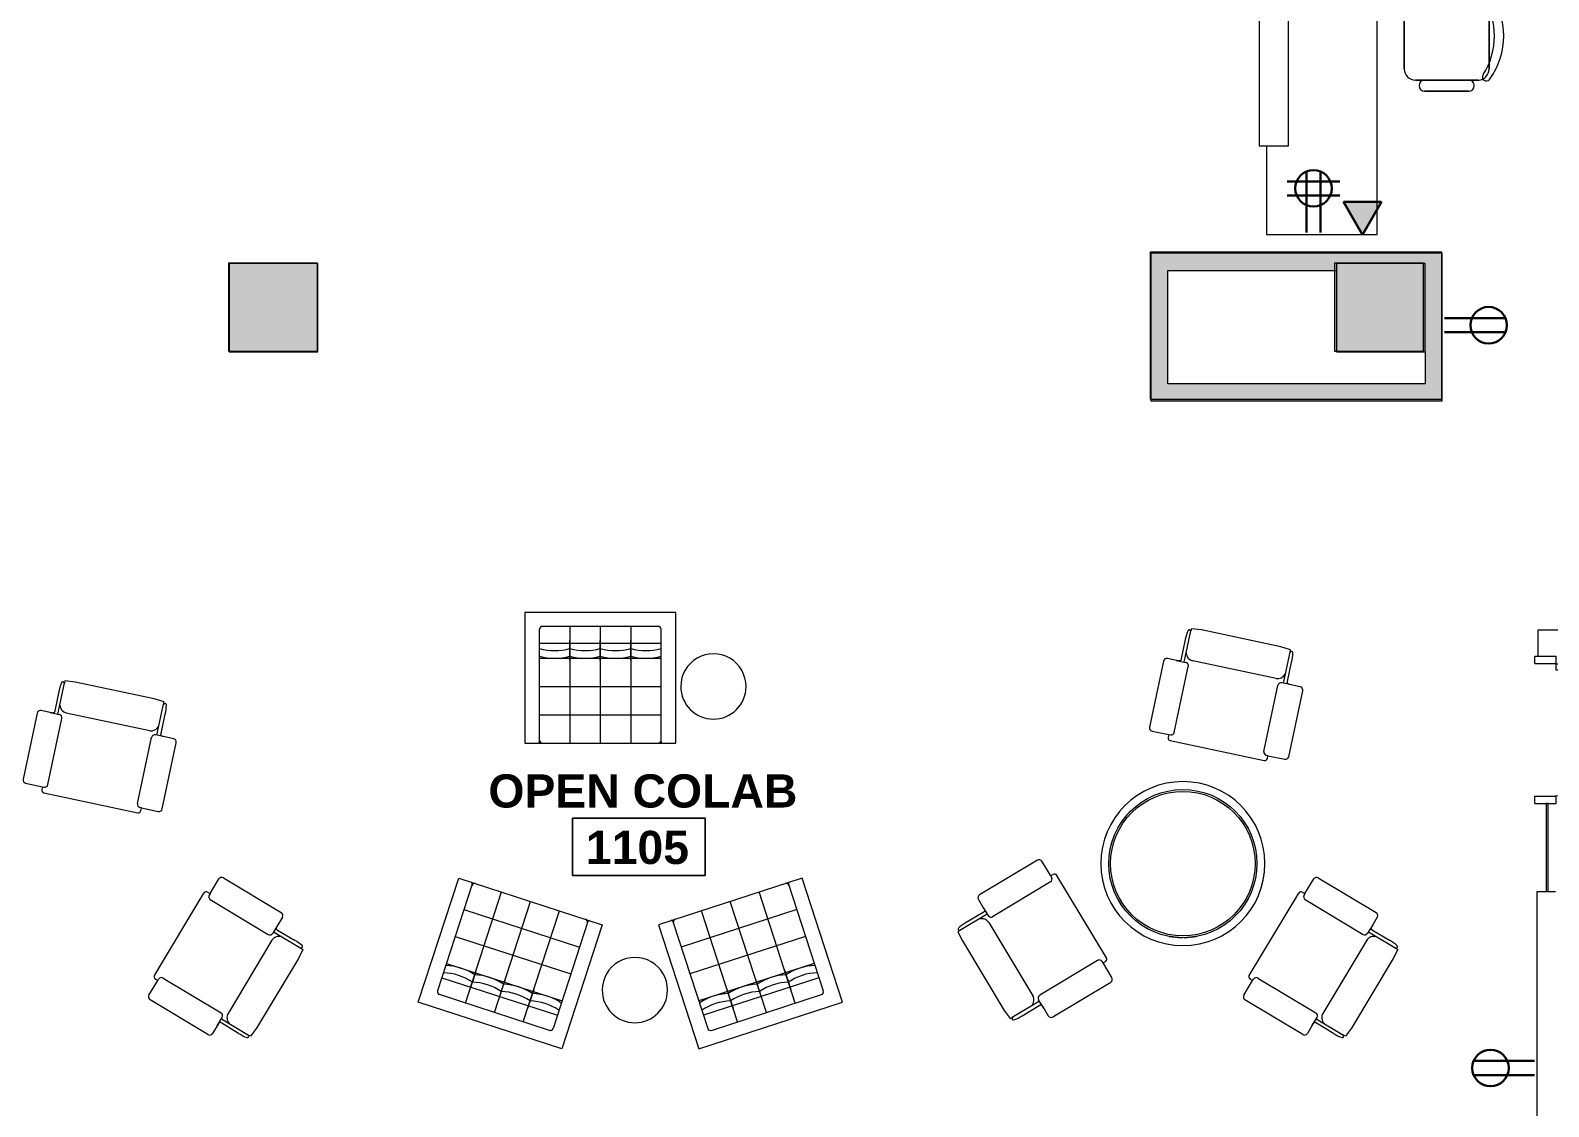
# Model space of a CAD drawing. Header units: inches. Extents: x -1221 to 179, y -822 to 880.
# Drawn here: x -729.9 to -318, y -535.4 to -243.5 of the extents above; entities that cross this region are included whole.
import ezdxf
from ezdxf.xclip import XClip

# ---------------------------------------------------------------- set-up
doc = ezdxf.new("R2010")
doc.units = ezdxf.units.IN
doc.header["$MEASUREMENT"] = 0
doc.header["$XCLIPFRAME"] = 2
for name, color, linetype, lineweight in [('L1$0$BB Columns_Pen_No__3', 7, 'Continuous', 20), ('L1$0$BB Columns_Pen_No__7', 7, 'Continuous', 20), ('L1$0$BB Columns_Pen_No__95', 8, 'Continuous', 20), ('X1$0$18_0109_REV_dwg _7_', 8, 'Continuous', 9), ('X1$0$A-ANNO-NOTE', 131, 'Continuous', 30), ('X1$0$A-AREA-IDEN', 2, 'Continuous', 9), ('X1$0$A-DOOR', 31, 'Continuous', 13), ('X1$0$A-DOOR-FRAM', 31, 'Continuous', 20), ('X1$0$A-GENM', 13, 'Continuous', 9), ('X1$0$A-WALL', 113, 'Continuous', 9), ('X1$0$A-WALL-PATT', 111, 'Continuous', 13), ('X1$0$I-FURN', 30, 'Continuous', 9), ('X1$0$I-WALL', 2, 'Continuous', 9), ('X1$0$S-COLS', 52, 'Continuous', 9)]:
    doc.layers.add(name, color=color, linetype=linetype, lineweight=lineweight)
doc.styles.add('X1$0$Swis721 Lt BT_B', font='', dxfattribs={"height": 9})
doc.styles.get('X1$0$Swis721 Lt BT_B').set_extended_font_data('Swis721 Lt BT', bold=True)

# ---------------------------------------------------------------- blocks, each defined once
blk = doc.blocks.new('L1')
at = {"layer": 'L1$0$BB Columns_Pen_No__95', "linetype": 'Continuous', "lineweight": 0, "true_color": 0x3f3f3f}
for points in [[(-7042.69, 2616.07), (-7042.69, 2592.07), (-7018.69, 2592.07), (-7018.69, 2616.07)], [(-6742.69, 2616.07), (-6742.69, 2592.07), (-6718.69, 2592.07), (-6718.69, 2616.07)]]:
    blk.add_hatch(color=250, dxfattribs=at).paths.add_polyline_path(points)
at = {"layer": 'L1$0$BB Columns_Pen_No__3', "linetype": 'Continuous'}
for p, q in [((-6792.69, 2579.07), (-6792.69, 2619.07)), ((-6792.69, 2619.07), (-6713.69, 2619.07)), ((-6713.69, 2619.07), (-6713.69, 2579.07)), ((-6792.69, 2579.07), (-6713.69, 2579.07))]:
    blk.add_line(p, q, dxfattribs=at)
at = {"layer": 'L1$0$BB Columns_Pen_No__7', "linetype": 'Continuous', "flags": 128}
for points in [[(-7042.69, 2616.07), (-7018.69, 2616.07), (-7018.69, 2592.07), (-7042.69, 2592.07)], [(-6742.69, 2616.07), (-6718.69, 2616.07), (-6718.69, 2592.07), (-6742.69, 2592.07)]]:
    blk.add_lwpolyline(points, close=True, dxfattribs=at)
blk = doc.blocks.new('X1$0$Cahoots_Tables - Small Round-4938073-FIRST FLOOR POWER _ SIGNAL')
at = {"layer": 'X1$0$I-FURN'}
for start, end in [(0, 180), (180, 0)]:
    blk.add_arc((0.015625, 0), 8.858268, start, end, dxfattribs=at)
blk = doc.blocks.new('X1$0$Single Flush - OTJ_SOLIDFLUSH_ALUM-5106307-FIRST FLOOR POWER _ SIGNAL')
at = {"layer": 'X1$0$A-DOOR', "lineweight": 20}
for p, q in [((16.15625, -2.5), (17.90625, -2.5)), ((16.15625, -38.3125), (16.15625, -2.5)), ((17.90625, -2.5), (17.90625, -38.3125)), ((17.90625, -38.3125), (16.15625, -38.3125))]:
    blk.add_line(p, q, dxfattribs=at)
at = {"layer": 'X1$0$A-DOOR', "lineweight": 9}
blk.add_arc((17.90625, -2.5), 35.8125, 179.5, 270, dxfattribs=at)
at = {"layer": 'X1$0$A-DOOR-FRAM'}
for p, q in [((-20, 3.25), (-20, -2.5)), ((-20, 3.25), (-18, 3.25)), ((-18, 3.25), (-18, -2.5)), ((18.000004, 3.25), (18.000004, -2.5)), ((18.000004, 3.25), (20.000004, 3.25)), ((20.000004, 3.25), (20.000004, -2.5)), ((-20, -2.5), (-18, -2.5)), ((18.000004, -2.5), (20.000004, -2.5))]:
    blk.add_line(p, q, dxfattribs=at)
blk = doc.blocks.new('X1$0$Seating-Sofa-Teknion-STMS_Envita-R2014 - _See Type Catalog_-5451036-FIRST FLOOR POWER _ SIGNAL')
at = {"layer": 'X1$0$I-FURN'}
for p, q in [((-13.75, 14.69), (-13.87, 14.69)), ((-10.99, 15.56), (-13.75, 15.32)), ((-13.75, 15.32), (-13.75, 14.69)), ((-13.75, 6.06), (-13.75, 14.69)), ((10.99, 15.56), (-10.99, 15.56)), ((13.75, 15.32), (10.99, 15.56)), ((13.75, 14.69), (13.75, 15.32)), ((13.87, 14.69), (13.75, 14.69)), ((13.75, 6.06), (13.75, 14.69)), ((-14.74, 12.12), (-14.74, 6.75)), ((14.74, 6.75), (14.74, 12.12)), ((-19.3, 5.16), (-19.3, -13.16)), ((-15.46, 6.06), (-18.4, 6.06)), ((-16, 6.06), (-13.32, 6.06)), ((-12.43, -13.16), (-12.43, 5.16)), ((11.57, 6.85), (-11.57, 6.85)), ((12.42, -13.16), (12.42, 5.16)), ((16, 6.06), (13.32, 6.06)), ((18.4, 6.06), (15.46, 6.06)), ((19.3, -13.16), (19.3, 5.16)), ((-18.4, -14.06), (-13.75, -14.06)), ((-13.75, -14.06), (-13.75, -14.86)), ((-13.75, -14.06), (-13.32, -14.06)), ((-13.05, -15.56), (13.05, -15.56)), ((13.75, -14.06), (13.32, -14.06)), ((13.75, -14.86), (13.75, -14.06)), ((13.75, -14.06), (18.4, -14.06))]:
    blk.add_line(p, q, dxfattribs=at)
for centre, radius, start, end in [((-2.33, 12.38), 12.42, 169.2868, 181.1781), ((-14.2, 14.6), 0.337, 14.9618, 165.0382), ((14.2, 14.6), 0.337, 14.9618, 165.0382), ((2.33, 12.38), 12.42, 358.8219, 10.7132), ((-11.44, 9.26), 2.41, 196.978, 266.9725), ((11.44, 9.26), 2.41, 273.0275, 343.022), ((-18.4, 5.16), 0.9, 90, 180), ((-13.32, 5.16), 0.9, 0, 90), ((13.32, 5.16), 0.9, 90, 180), ((18.4, 5.16), 0.9, 360, 90), ((-18.4, -13.16), 0.9, 180, 270), ((-13.05, -14.86), 0.7, 180, 270), ((-13.32, -13.16), 0.9, 270, 0), ((13.32, -13.16), 0.9, 180, 270), ((13.05, -14.86), 0.7, 270, 360), ((18.4, -13.16), 0.9, 270, 0)]:
    blk.add_arc(centre, radius, start, end, dxfattribs=at)
for points, knots in [([(-14.74, 6.75), (-14.74, 6.71), (-14.74, 6.64), (-14.75, 6.54), (-14.75, 6.48), (-14.76, 6.45), (-14.76, 6.42), (-14.77, 6.4), (-14.77, 6.37), (-14.78, 6.35), (-14.79, 6.33), (-14.79, 6.31), (-14.81, 6.28), (-14.82, 6.25), (-14.85, 6.21), (-14.88, 6.18), (-14.9, 6.16), (-14.93, 6.14), (-14.95, 6.13), (-14.99, 6.12), (-15.02, 6.1), (-15.05, 6.09), (-15.08, 6.09), (-15.1, 6.08), (-15.13, 6.08), (-15.15, 6.08), (-15.18, 6.07), (-15.21, 6.07), (-15.26, 6.07), (-15.34, 6.06), (-15.42, 6.06), (-15.46, 6.06)], [0, 0, 0, 0, 0.083333, 0.166667, 0.208333, 0.229167, 0.25, 0.270833, 0.291667, 0.3125, 0.333333, 0.354167, 0.375, 0.416667, 0.458333, 0.5, 0.541667, 0.5625, 0.583333, 0.625, 0.666667, 0.6875, 0.708333, 0.729167, 0.75, 0.770833, 0.791667, 0.8125, 0.833333, 0.916667, 1, 1, 1, 1]), ([(15.46, 6.06), (15.42, 6.06), (15.34, 6.06), (15.26, 6.07), (15.21, 6.07), (15.18, 6.07), (15.15, 6.08), (15.13, 6.08), (15.1, 6.08), (15.08, 6.09), (15.05, 6.09), (15.03, 6.1), (15.01, 6.11), (14.99, 6.12), (14.97, 6.12), (14.95, 6.13), (14.93, 6.14), (14.9, 6.16), (14.88, 6.18), (14.85, 6.21), (14.83, 6.24), (14.81, 6.27), (14.8, 6.29), (14.79, 6.31), (14.79, 6.33), (14.78, 6.35), (14.77, 6.37), (14.77, 6.4), (14.76, 6.42), (14.76, 6.45), (14.75, 6.48), (14.75, 6.54), (14.74, 6.64), (14.74, 6.71), (14.74, 6.75)], [0, 0, 0, 0, 0.083333, 0.166667, 0.1875, 0.208333, 0.229167, 0.25, 0.270833, 0.291667, 0.3125, 0.333333, 0.354167, 0.375, 0.395833, 0.416667, 0.4375, 0.458333, 0.5, 0.541667, 0.583333, 0.604167, 0.625, 0.645833, 0.666667, 0.6875, 0.708333, 0.729167, 0.75, 0.770833, 0.791667, 0.833333, 0.916667, 1, 1, 1, 1])]:
    blk.add_open_spline(points, degree=3, knots=knots, dxfattribs=at)
blk = doc.blocks.new('X1$0$Seating-Sofa-Teknion-STMS_Envita-R2014 - _See Type Catalog_-5452890-FIRST FLOOR POWER _ SIGNAL')
at = {"layer": 'X1$0$I-FURN'}
for p, q in [((-19.3, -5.16), (-19.3, 13.16)), ((-18.4, 14.06), (-13.75, 14.06)), ((-13.75, 14.06), (-13.75, 14.86)), ((-13.75, 14.06), (-13.32, 14.06)), ((-13.05, 15.56), (13.05, 15.56)), ((-12.43, 13.16), (-12.43, -5.16)), ((12.42, 13.16), (12.42, -5.16)), ((13.75, 14.06), (13.32, 14.06)), ((13.75, 14.86), (13.75, 14.06)), ((13.75, 14.06), (18.4, 14.06)), ((19.3, 13.16), (19.3, -5.16)), ((-15.46, -6.06), (-18.4, -6.06)), ((-16, -6.06), (-13.32, -6.06)), ((-14.74, -12.12), (-14.74, -6.75)), ((-13.75, -6.06), (-13.75, -14.69)), ((11.57, -6.85), (-11.57, -6.85)), ((16, -6.06), (13.32, -6.06)), ((13.75, -6.06), (13.75, -14.69)), ((14.74, -6.75), (14.74, -12.12)), ((18.4, -6.06), (15.46, -6.06)), ((-13.75, -14.69), (-13.87, -14.69)), ((-13.75, -15.32), (-13.75, -14.69)), ((-10.99, -15.56), (-13.75, -15.32)), ((10.99, -15.56), (-10.99, -15.56)), ((13.75, -15.32), (10.99, -15.56)), ((13.75, -14.69), (13.75, -15.32)), ((13.87, -14.69), (13.75, -14.69))]:
    blk.add_line(p, q, dxfattribs=at)
for centre, radius, start, end in [((-18.4, 13.16), 0.9, 90, 180), ((-13.05, 14.86), 0.7, 90, 180), ((-13.32, 13.16), 0.9, 360, 90), ((13.32, 13.16), 0.9, 90, 180), ((13.05, 14.86), 0.7, 0, 90), ((18.4, 13.16), 0.9, 360, 90), ((-18.4, -5.16), 0.9, 180, 270), ((-11.44, -9.26), 2.41, 93.0275, 163.022), ((-13.32, -5.16), 0.9, 270, 360), ((11.44, -9.26), 2.41, 16.978, 86.9725), ((13.32, -5.16), 0.9, 180, 270), ((18.4, -5.16), 0.9, 270, 0), ((-2.33, -12.38), 12.42, 178.8219, 190.7132), ((2.33, -12.38), 12.42, 349.2868, 1.1781), ((-14.2, -14.6), 0.337, 194.9618, 345.0382), ((14.2, -14.6), 0.337, 194.9618, 345.0382)]:
    blk.add_arc(centre, radius, start, end, dxfattribs=at)
for points, knots in [([(-14.74, -6.75), (-14.74, -6.71), (-14.74, -6.64), (-14.75, -6.54), (-14.75, -6.48), (-14.76, -6.45), (-14.76, -6.42), (-14.77, -6.4), (-14.77, -6.37), (-14.78, -6.35), (-14.79, -6.32), (-14.8, -6.29), (-14.81, -6.27), (-14.83, -6.24), (-14.85, -6.21), (-14.88, -6.18), (-14.9, -6.16), (-14.93, -6.14), (-14.95, -6.13), (-14.97, -6.12), (-14.99, -6.12), (-15.01, -6.11), (-15.03, -6.1), (-15.05, -6.09), (-15.08, -6.09), (-15.1, -6.08), (-15.13, -6.08), (-15.15, -6.08), (-15.18, -6.07), (-15.21, -6.07), (-15.26, -6.07), (-15.34, -6.06), (-15.42, -6.06), (-15.46, -6.06)], [-1, -1, -1, -1, -0.916667, -0.833333, -0.791667, -0.770833, -0.75, -0.729167, -0.708333, -0.6875, -0.666667, -0.625, -0.604167, -0.583333, -0.541667, -0.5, -0.458333, -0.4375, -0.416667, -0.395833, -0.375, -0.354167, -0.333333, -0.3125, -0.291667, -0.270833, -0.25, -0.229167, -0.208333, -0.1875, -0.166667, -0.083333, 0, 0, 0, 0]), ([(15.46, -6.06), (15.42, -6.06), (15.34, -6.06), (15.26, -6.07), (15.21, -6.07), (15.18, -6.07), (15.15, -6.08), (15.13, -6.08), (15.1, -6.08), (15.08, -6.09), (15.05, -6.09), (15.02, -6.1), (14.99, -6.12), (14.95, -6.13), (14.93, -6.14), (14.9, -6.16), (14.88, -6.18), (14.85, -6.21), (14.83, -6.24), (14.81, -6.27), (14.8, -6.29), (14.79, -6.32), (14.78, -6.35), (14.77, -6.37), (14.77, -6.4), (14.76, -6.42), (14.76, -6.45), (14.75, -6.48), (14.75, -6.54), (14.74, -6.64), (14.74, -6.71), (14.74, -6.75)], [-1, -1, -1, -1, -0.916667, -0.833333, -0.8125, -0.791667, -0.770833, -0.75, -0.729167, -0.708333, -0.6875, -0.666667, -0.625, -0.583333, -0.5625, -0.541667, -0.5, -0.458333, -0.416667, -0.395833, -0.375, -0.333333, -0.3125, -0.291667, -0.270833, -0.25, -0.229167, -0.208333, -0.166667, -0.083333, 0, 0, 0, 0])]:
    blk.add_open_spline(points, degree=3, knots=knots, dxfattribs=at)
blk = doc.blocks.new('X1$0$Seating-Medium-Teknion-STBD_With_USB_Qui-R2014 - Medium With USB-5453243-FIRST FLOOR POWER _ SIGNAL')
at = {"layer": 'X1$0$I-FURN'}
for radius in [20.1, 19.6]:
    blk.add_circle((0, 0), radius, dxfattribs=at)
for radius, start, end in [(22.25, 360, 180), (22.25, 180, 360), (20.1, 259.32, 269.0735), (20.1, 270.9265, 280.68)]:
    blk.add_arc((0, 0), radius, start, end, dxfattribs=at)
blk = doc.blocks.new('X1$0$Seating-Chair-Teknion-BBAC_AC_Lounge-R2013 - Chair-5456696-FIRST FLOOR POWER _ SIGNAL')
at = {"layer": 'X1$0$I-FURN'}
for p, q in [((-20.48, 17.72), (20.48, 17.72)), ((-20.48, -17.72), (-20.48, 17.72)), ((-16.48, 17.32), (-16.48, -13.18)), ((-8.24, -13.97), (-8.24, 17.72)), ((0, -13.97), (0, 17.72)), ((8.24, -13.97), (8.24, 17.72)), ((16.48, 17.32), (16.48, -13.18)), ((20.48, 17.72), (20.48, -17.72)), ((-16.48, 10.04), (16.48, 10.04)), ((-16.48, 2.36), (16.48, 2.36)), ((-16.48, -5.32), (16.48, -5.32)), ((-8.24, -4.7), (-8.24, -4.81)), ((-8.24, -4.81), (-8.24, -5.85)), ((-8.24, -5.85), (-8.24, -7.38)), ((-8.24, -7.38), (-8.24, -9.25)), ((0, -4.7), (0, -4.81)), ((0, -4.81), (0, -5.85)), ((0, -5.85), (0, -7.38)), ((0, -7.38), (0, -9.25)), ((8.24, -4.7), (8.24, -4.81)), ((8.24, -4.81), (8.24, -5.85)), ((8.24, -5.85), (8.24, -7.38)), ((8.24, -7.38), (8.24, -9.25)), ((-16.48, -9.4), (16.48, -9.4)), ((-8.24, -9.25), (-8.24, -10.1)), ((0, -9.25), (0, -10.1)), ((8.24, -9.25), (8.24, -10.1)), ((15.69, -13.97), (-15.69, -13.97)), ((20.48, -17.72), (-20.48, -17.72))]:
    blk.add_line(p, q, dxfattribs=at)
for centre, radius, start, end in [((-15.69, 16.93), 0.789, 90, 180), ((15.69, 16.93), 0.789, 0, 90), ((-12.36, -19.71), 14.39, 73.3622, 106.6273), ((-12.36, -21.79), 14.39, 73.3622, 106.6273), ((-4.12, -19.71), 14.39, 73.3727, 106.6378), ((-4.12, -21.79), 14.39, 73.3727, 106.6378), ((4.12, -19.71), 14.39, 73.3622, 106.6273), ((4.12, -21.79), 14.39, 73.3622, 106.6273), ((12.36, -19.71), 14.39, 73.3727, 106.6378), ((12.36, -21.79), 14.39, 73.3727, 106.6378), ((-15.69, -13.18), 0.787, 180, 270), ((15.69, -13.18), 0.787, 270, 0)]:
    blk.add_arc(centre, radius, start, end, dxfattribs=at)
for centre, start_param, end_param in [((-16.87, 17.32), 4.712389, 6.283185), ((16.87, 17.32), 0, 1.570796)]:
    blk.add_ellipse(centre, major_axis=(0, 0.394), ratio=0.99994, start_param=start_param, end_param=end_param, dxfattribs=at)
blk = doc.blocks.new('X1$0$Seating-Chair-Teknion-BBAC_AC_Lounge-R2013 - Chair-5455344-FIRST FLOOR POWER _ SIGNAL')
at = {"layer": 'X1$0$I-FURN'}
for p, q in [((20.48, 17.72), (-20.48, 17.72)), ((-20.48, 17.72), (-20.48, -17.72)), ((20.48, -17.72), (20.48, 17.72)), ((-16.48, -17.32), (-16.48, 13.18)), ((15.69, 13.97), (-15.69, 13.97)), ((-8.24, 13.97), (-8.24, -17.72)), ((0, 13.97), (0, -17.72)), ((8.24, 13.97), (8.24, -17.72)), ((16.48, -17.32), (16.48, 13.18)), ((-16.48, 9.4), (16.48, 9.4)), ((-8.24, 9.25), (-8.24, 10.1)), ((-8.24, 7.38), (-8.24, 9.25)), ((0, 9.25), (0, 10.1)), ((0, 7.38), (0, 9.25)), ((8.24, 9.25), (8.24, 10.1)), ((8.24, 7.38), (8.24, 9.25)), ((-16.48, 5.32), (16.48, 5.32)), ((-8.24, 5.85), (-8.24, 7.38)), ((-8.24, 4.81), (-8.24, 5.85)), ((-8.24, 4.7), (-8.24, 4.81)), ((0, 5.85), (0, 7.38)), ((0, 4.81), (0, 5.85)), ((0, 4.7), (0, 4.81)), ((8.24, 5.85), (8.24, 7.38)), ((8.24, 4.81), (8.24, 5.85)), ((8.24, 4.7), (8.24, 4.81)), ((-16.48, -2.36), (16.48, -2.36)), ((-16.48, -10.04), (16.48, -10.04)), ((-20.48, -17.72), (20.48, -17.72))]:
    blk.add_line(p, q, dxfattribs=at)
for centre, radius, start, end in [((-15.69, 13.18), 0.787, 90, 180), ((15.69, 13.18), 0.787, 360, 90), ((-12.36, 21.79), 14.39, 253.3727, 286.6378), ((-12.36, 19.71), 14.39, 253.3727, 286.6378), ((-4.12, 21.79), 14.39, 253.3622, 286.6273), ((-4.12, 19.71), 14.39, 253.3622, 286.6273), ((4.12, 21.79), 14.39, 253.3727, 286.6378), ((4.12, 19.71), 14.39, 253.3727, 286.6378), ((12.36, 21.79), 14.39, 253.3622, 286.6273), ((12.36, 19.71), 14.39, 253.3622, 286.6273), ((-15.69, -16.93), 0.789, 180, 270), ((15.69, -16.93), 0.789, 270, 0)]:
    blk.add_arc(centre, radius, start, end, dxfattribs=at)
for centre, start_param, end_param in [((-16.87, -17.32), 3.141593, 4.712389), ((16.87, -17.32), 1.570796, 3.141593)]:
    blk.add_ellipse(centre, major_axis=(0, 0.394), ratio=0.99994, start_param=start_param, end_param=end_param, dxfattribs=at)
blk = doc.blocks.new('X1$0$Concrete-Rectangular-Column - 24 X 24-V44-FIRST FLOOR POWER _ SIGNAL')
at = {"layer": 'X1$0$S-COLS'}
blk.add_hatch(color=7, dxfattribs=at).paths.add_polyline_path([(-12, -12), (12, -12), (12, 12), (-12, 12), (-12, 11.28)], flags=0)
at = {"layer": 'X1$0$S-COLS', "color": 8, "lineweight": 20}
for p, q in [((12, 12), (-12, 12)), ((-12, 12), (-12, -12)), ((12, -12), (12, 12)), ((-12, -12), (12, -12))]:
    blk.add_line(p, q, dxfattribs=at)
blk = doc.blocks.new('X1$0$Reception desk - Reception desk-5513343-FIRST FLOOR POWER _ SIGNAL')
at = {"layer": 'X1$0$A-GENM'}
for p, q in [((21, 62.62), (-9, 62.62)), ((-9, 62.62), (-9, 38.62)), ((21, -57.38), (21, 62.62)), ((-11, 38.62), (-11, -33.38)), ((-3, 38.62), (-11, 38.62)), ((-3, -33.38), (-3, 38.62)), ((-11, -33.38), (-3, -33.38)), ((-9, -33.38), (-9, -57.38)), ((-9, -57.38), (21, -57.38))]:
    blk.add_line(p, q, dxfattribs=at)
blk = doc.blocks.new('X1$0$F-Chairs1 - Workstation-4960872-FIRST FLOOR POWER _ SIGNAL')
at = {"layer": 'X1$0$I-FURN'}
for p, q in [((-7.33, -4), (-9, -4)), ((-9, -4), (-7.33, -4)), ((7.44, -4), (-7.44, -4)), ((7.33, -4), (-7.33, -4)), ((-7.33, -4), (7.33, -4)), ((9, -4), (7.33, -4)), ((7.33, -4), (9, -4)), ((-12, -7), (-12, -24)), ((-12, -7), (-12, -9.5)), ((-12, -9.5), (-12, -7)), ((12, -24), (12, -7)), ((12, -9.5), (12, -7)), ((12, -7), (12, -9.5)), ((-15, -9.5), (-15, -21.5)), ((-15, -9.5), (-15, -21.5)), ((-15, -21.5), (-15, -9.5)), ((-12, -21.5), (-12, -9.5)), ((-12, -9.5), (-12, -21.5)), ((-12, -9.5), (-12, -21.5)), ((-12, -21.5), (-12, -9.5)), ((12, -9.5), (12, -21.5)), ((12, -21.5), (12, -9.5)), ((12, -21.5), (12, -9.5)), ((12, -9.5), (12, -21.5)), ((15, -21.5), (15, -9.5)), ((15, -21.5), (15, -9.5)), ((15, -9.5), (15, -21.5)), ((-12, -21.5), (-12, -24)), ((-12, -24), (-12, -21.5)), ((12, -24), (12, -21.5)), ((12, -21.5), (12, -24)), ((-9, -27), (9, -27)), ((-9, -27), (9, -27)), ((9, -27), (-9, -27))]:
    blk.add_line(p, q, dxfattribs=at)
for centre, radius, start, end in [((0, -20), 20, 53.8255, 126.1745), ((0, -20), 20, 53.8255, 126.1745), ((-11.17, -4.73), 1.08, 126.1745, 306.1745), ((-11.17, -4.73), 1.08, 126.1745, 306.1745), ((-11.17, -4.73), 1.08, 126.1745, 306.1745), ((0, -20), 20, 53.8255, 126.1745), ((-9, -7), 3, 90, 134.0022), ((0, -22.18), 19.64, 57.5758, 122.4242), ((0, -22.18), 19.64, 57.5758, 122.4242), ((0, -22.18), 19.64, 57.5758, 122.4242), ((-9, -7), 3, 105, 120), ((-9, -7), 3, 90, 105), ((9, -7), 3, 45.9978, 90), ((9, -7), 3, 75, 90), ((9, -7), 3, 45.9978, 75), ((11.17, -4.73), 1.08, 233.8255, 53.8255), ((11.17, -4.73), 1.08, 233.8255, 53.8255), ((11.17, -4.73), 1.08, 233.8255, 53.8255), ((-13.5, -9.5), 1.5, 0, 180), ((-13.5, -9.5), 1.5, 360, 180), ((-13.5, -9.5), 1.5, 0, 180), ((-9, -7), 3, 153.7164, 180), ((-9, -7), 3, 153.6047, 180), ((-9, -7), 3, 153.6047, 180), ((-9, -7), 3, 135, 153.6047), ((-9, -7), 3, 150, 153.6047), ((-9, -7), 3, 135, 150), ((-9, -7), 3, 120, 134.0022), ((9, -7), 3, 26.3953, 45), ((9, -7), 3, 26.3953, 45), ((9, -7), 3, 0, 26.2836), ((9, -7), 3, 360, 26.3953), ((9, -7), 3, 360, 26.3953), ((13.5, -9.5), 1.5, 0, 180), ((13.5, -9.5), 1.5, 360, 180), ((13.5, -9.5), 1.5, 0, 180), ((-13.5, -21.5), 1.5, 180, 0), ((-13.5, -21.5), 1.5, 180, 360), ((-13.5, -21.5), 1.5, 180, 0), ((-9, -24), 3, 180, 270), ((-9, -24), 3, 180, 270), ((-9, -24), 3, 180, 270), ((9, -24), 3, 270, 0), ((9, -24), 3, 270, 360), ((9, -24), 3, 270, 0), ((13.5, -21.5), 1.5, 180, 0), ((13.5, -21.5), 1.5, 180, 360), ((13.5, -21.5), 1.5, 180, 0)]:
    blk.add_arc(centre, radius, start, end, dxfattribs=at)
blk = doc.blocks.new('X1$0$Room Tag - Room Name and Number-3379422-FIRST FLOOR POWER _ SIGNAL')
at = {"layer": 'X1$0$A-AREA-IDEN'}
for p, q in [((-0.1881, -0.1636), (-0.1881, -0.0018)), ((-0.1881, -0.0018), (0.1869, -0.0018)), ((0.1869, -0.0018), (-0.1881, -0.0018)), ((-0.1881, -0.0018), (-0.1881, -0.1636)), ((0.1869, -0.0018), (0.1869, -0.1636)), ((0.1869, -0.1636), (0.1869, -0.0018)), ((0.1869, -0.1636), (-0.1881, -0.1636)), ((-0.1881, -0.1636), (0.1869, -0.1636))]:
    blk.add_line(p, q, dxfattribs=at)
blk = doc.blocks.new('X1')
at = {"layer": 'X1$0$A-ANNO-NOTE', "lineweight": 9}
blk.add_hatch(color=256, dxfattribs=at).paths.add_polyline_path([(-368.55, -298.94), (-363.4, -290.01), (-373.71, -290.01)], flags=0)
at = {"layer": 'X1$0$A-WALL-PATT', "lineweight": 9}
for points in [[(-425.93, -308.57), (-375.55, -308.57), (-375.55, -306.7), (-351.55, -306.7), (-351.55, -308.57), (-346.93, -308.57), (-346.93, -303.94), (-425.93, -303.94)], [(-421.3, -343.94), (-421.3, -308.57), (-425.93, -308.57), (-425.93, -343.94)], [(-346.93, -339.32), (-346.93, -308.57), (-351.55, -308.57), (-351.55, -339.32)], [(-364.56, -343.94), (-346.93, -343.94), (-346.93, -339.32), (-421.3, -339.32), (-421.3, -343.94), (-375.55, -343.94)]]:
    blk.add_hatch(color=7, dxfattribs=at).paths.add_polyline_path(points, flags=0)
at = {"layer": 'X1$0$A-ANNO-NOTE'}
for p, q in [((-383.73, -298.29), (-383.73, -281.76)), ((-379.9, -298.29), (-379.9, -281.76)), ((-388.99, -284.41), (-374.64, -284.41)), ((-388.99, -288.24), (-374.64, -288.24)), ((-368.55, -298.94), (-373.71, -290.01)), ((-373.71, -290.01), (-363.4, -290.01)), ((-368.55, -298.94), (-363.4, -290.01)), ((-346.28, -321.52), (-329.75, -321.52)), ((-346.28, -325.35), (-329.75, -325.35)), ((-321.84, -523.04), (-338.36, -523.04)), ((-321.84, -526.87), (-338.36, -526.87))]:
    blk.add_line(p, q, dxfattribs=at)
at = {"layer": 'X1$0$A-ANNO-NOTE', "lineweight": 9}
for p, q in [((-363.4, -290.01), (-373.71, -290.01)), ((-373.71, -290.01), (-368.55, -298.94)), ((-368.55, -298.94), (-363.4, -290.01))]:
    blk.add_line(p, q, dxfattribs=at)
at = {"layer": 'X1$0$A-ANNO-NOTE'}
for centre in [(-381.81, -286.33), (-334.31, -323.44), (-333.8, -524.95)]:
    blk.add_circle(centre, 4.95, dxfattribs=at)
at = {"layer": 'X1$0$A-WALL', "color": 8, "lineweight": 20}
for p, q in [((-346.93, -303.94), (-425.93, -303.94)), ((-425.93, -303.94), (-425.93, -343.94)), ((-346.93, -343.94), (-346.93, -303.94)), ((-421.3, -308.57), (-375.55, -308.57)), ((-421.3, -339.32), (-421.3, -308.57)), ((-351.55, -330.7), (-351.55, -339.32)), ((-351.55, -339.32), (-421.3, -339.32)), ((-425.93, -343.94), (-346.93, -343.94))]:
    blk.add_line(p, q, dxfattribs=at)
at = {"layer": 'X1$0$A-WALL', "lineweight": 13}
blk.add_line((-318.18, -477.19), (-318.68, -477.19), dxfattribs=at)
at = {"layer": 'X1$0$I-WALL', "lineweight": 13}
for p, q in [((-44.97, -406.19), (-320.97, -406.19)), ((-320.97, -406.19), (-320.97, -413.19)), ((-320.97, -413.19), (-315.97, -413.19)), ((-318.18, -453.19), (-318.68, -453.19)), ((-318.68, -453.19), (-318.68, -477.19)), ((-318.18, -477.19), (-318.18, -453.19)), ((-318.68, -477.19), (-321.18, -477.19)), ((-321.18, -477.19), (-321.18, -553.43)), ((-316.18, -477.19), (-318.18, -477.19))]:
    blk.add_line(p, q, dxfattribs=at)
at = {"layer": 'X1$0$18_0109_REV_dwg _7_'}
ref = blk.add_blockref('L1', (6366.63, -2922.6), dxfattribs=at)
XClip(ref).set_block_clipping_path([(-7587.3890141857, 2122.8758432012), (-6188.1189173454, 3796.6416784023)])
at = {"layer": 'X1$0$A-AREA-IDEN', "xscale": 95.99999999999994, "yscale": 95.99999999999994, "zscale": 95.99999999999994}
blk.add_blockref('X1$0$Room Tag - Room Name and Number-3379422-FIRST FLOOR POWER _ SIGNAL', (-564.76, -457.01), dxfattribs=at)
at = {"layer": 'X1$0$A-DOOR', "rotation": 89.9999999999995}
blk.add_blockref('X1$0$Single Flush - OTJ_SOLIDFLUSH_ALUM-5106307-FIRST FLOOR POWER _ SIGNAL', (-318.47, -433.19), dxfattribs=at)
at = {"layer": 'X1$0$A-GENM'}
blk.add_blockref('X1$0$Reception desk - Reception desk-5513343-FIRST FLOOR POWER _ SIGNAL', (-385.55, -241.44), dxfattribs=at)
at = {"layer": 'X1$0$I-FURN'}
for name, p, rotation in [('X1$0$F-Chairs1 - Workstation-4960872-FIRST FLOOR POWER _ SIGNAL', (-330.18, -244.94), 269.9999999999999), ('X1$0$Seating-Sofa-Teknion-STMS_Envita-R2014 - _See Type Catalog_-5451036-FIRST FLOOR POWER _ SIGNAL', (-404.68, -423.62), 348.0000000000001), ('X1$0$Cahoots_Tables - Small Round-4938073-FIRST FLOOR POWER _ SIGNAL', (-544.57, -421.45), 179.8611678174555), ('X1$0$Seating-Sofa-Teknion-STMS_Envita-R2014 - _See Type Catalog_-5451036-FIRST FLOOR POWER _ SIGNAL', (-710.25, -437.75), 348.0000000000001), ('X1$0$Seating-Sofa-Teknion-STMS_Envita-R2014 - _See Type Catalog_-5451036-FIRST FLOOR POWER _ SIGNAL', (-458.04, -491.89), 120.9999999999994), ('X1$0$Seating-Sofa-Teknion-STMS_Envita-R2014 - _See Type Catalog_-5452890-FIRST FLOOR POWER _ SIGNAL', (-676.18, -496.68), 59.00000000000055), ('X1$0$Seating-Chair-Teknion-BBAC_AC_Lounge-R2013 - Chair-5456696-FIRST FLOOR POWER _ SIGNAL', (-599.69, -496.6), 341.9999999999993), ('X1$0$Seating-Chair-Teknion-BBAC_AC_Lounge-R2013 - Chair-5455344-FIRST FLOOR POWER _ SIGNAL', (-534.55, -496.6), 198.0000000000007), ('X1$0$Seating-Sofa-Teknion-STMS_Envita-R2014 - _See Type Catalog_-5452890-FIRST FLOOR POWER _ SIGNAL', (-379.18, -496.68), 59.00000000000055), ('X1$0$Cahoots_Tables - Small Round-4938073-FIRST FLOOR POWER _ SIGNAL', (-565.89, -503.81), 179.8611678174555)]:
    blk.add_blockref(name, p, dxfattribs=dict(at, rotation=rotation))
for name, p in [('X1$0$Seating-Chair-Teknion-BBAC_AC_Lounge-R2013 - Chair-5455344-FIRST FLOOR POWER _ SIGNAL', (-575.27, -419.12)), ('X1$0$Seating-Medium-Teknion-STBD_With_USB_Qui-R2014 - Medium With USB-5453243-FIRST FLOOR POWER _ SIGNAL', (-417.24, -469.5))]:
    blk.add_blockref(name, p, dxfattribs=at)
at = {"layer": 'X1$0$S-COLS'}
for p in [(-663.93, -318.7), (-363.55, -318.7)]:
    blk.add_blockref('X1$0$Concrete-Rectangular-Column - 24 X 24-V44-FIRST FLOOR POWER _ SIGNAL', p, dxfattribs=at)
at = {"layer": 'X1$0$A-AREA-IDEN', "char_height": 9, "attachment_point": 1, "style": 'X1$0$Swis721 Lt BT_B'}
for s, insert, width in [('OPEN COLAB', (-605.63, -445.29), 98.778), ('1105', (-579.18, -460.61), 33.936)]:
    blk.add_mtext(s, dxfattribs=dict(at, insert=insert, width=width))

msp = doc.modelspace()

# ---------------------------------------------------------------- block references
at = {"color": 253}
msp.add_blockref('X1', (0, 0), dxfattribs=at)

doc.saveas('drawing.dxf')
